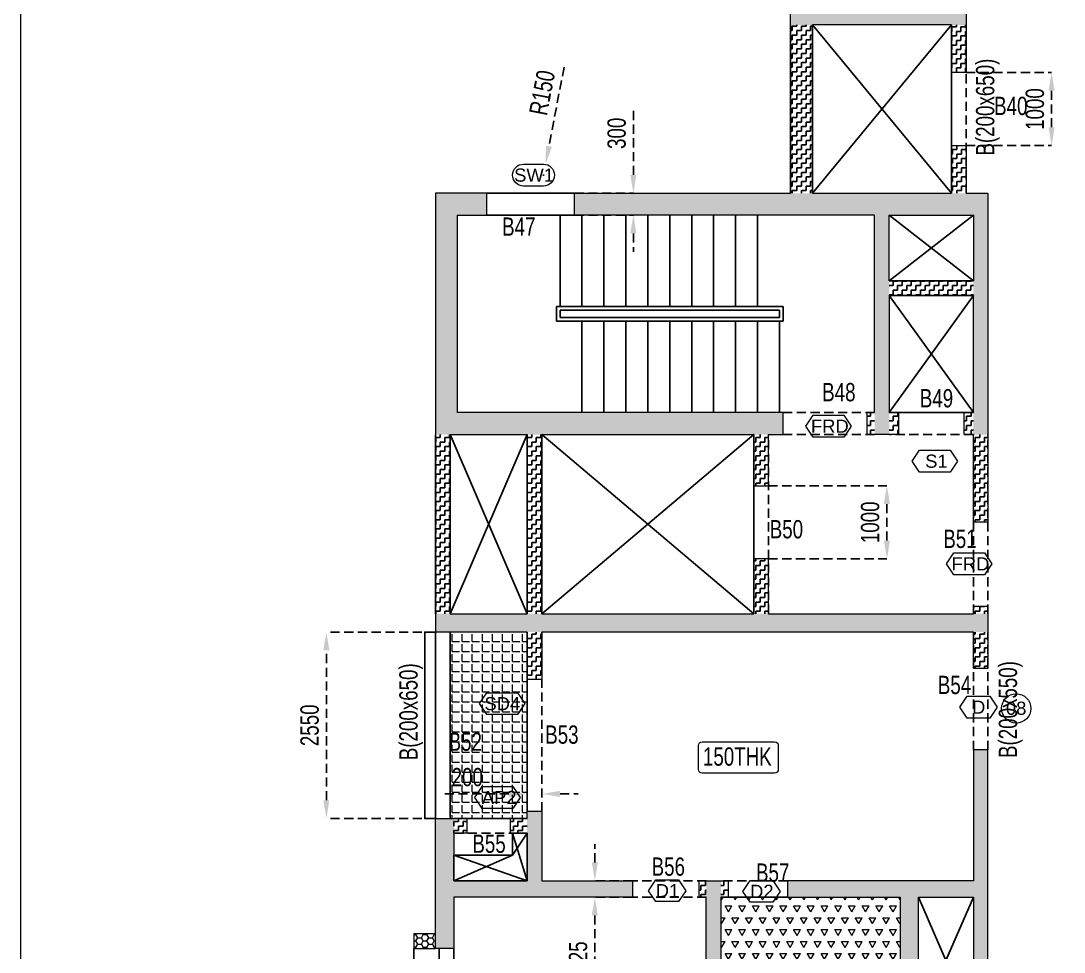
# Model space of a CAD drawing. Header units: millimetres. Extents: x 17 to 40023, y 104 to 56685.
# Drawn here: x 17 to 14278, y 29027 to 41758 of the extents above; entities that cross this region are included whole.
import ezdxf
from ezdxf.enums import TextEntityAlignment as Align

# ---------------------------------------------------------------- set-up
doc = ezdxf.new("R2010")
doc.units = ezdxf.units.MM
doc.linetypes.add('HIDDEN', pattern=[0.375, 0.25, -0.125])
for name, color, linetype, lineweight in [('A-OPNG-DOOR-TAGS', 8, 'Continuous', 15), ('A-OPNG-WNDW-TAGS', 8, 'Continuous', 15), ("S-BEAM NO'S", 2, 'Continuous', 20), ('S-GENERAL', 252, 'Continuous', 20), ('S-HATCH', 8, 'Continuous', 20), ('s-text', 20, 'Continuous', 13), ('S-WALL', 100, 'Continuous', 20)]:
    doc.layers.add(name, color=color, linetype=linetype, lineweight=lineweight)
for name, color, linetype in [('A-STAIRCASE', 8, 'Continuous'), ('RAILING', 6, 'Continuous'), ('S-BEAM', 4, 'HIDDEN'), ('S-BEAM 1', 6, 'Continuous'), ('S-CUTOUT', 25, 'Continuous'), ('S-WALL HATCH', 251, 'Continuous')]:
    doc.layers.add(name, color=color, linetype=linetype)
doc.styles.add('Dim.s & Anno.(Misc.)', font='ARIALN.TTF')
doc.styles.add('SOBHA', font='swisscl.ttf')
doc.styles.add('SOBHA SMALL', font='arial.ttf', dxfattribs={"height": 100})
doc.dimstyles.new('S-100-2', dxfattribs={"dimscale": 100, "dimtxt": 2.5, "dimasz": 2.5, "dimexe": 0, "dimexo": 0, "dimgap": 1, "dimtad": 1, "dimdec": 0, "dimzin": 0, "dimdsep": 46, "dimtxsty": 'SOBHA', "dimcen": 0.0895, "dimclrd": 8, "dimclre": 8, "dimclrt": 2, "dimadec": 0, "dimazin": 0, "dimtfac": 1, "dimtdec": 0, "dimtofl": 0, "dimtmove": 0, "dimatfit": 3, "dimfxl": 0.18, "dimtolj": 1, "dimtzin": 0, "dimlwd": -1, "dimlwe": -1, "dimarcsym": 1})
pattern_1 = [(0, (0, 0), (62.5, 62.5), [62.5, -62.5]), (90, (62.5, 0), (-62.5, 62.5), [62.5, -62.5])]

# ---------------------------------------------------------------- blocks, each defined once
blk = doc.blocks.new('WING 05 TYP WALLS')
at = {"layer": 'S-WALL HATCH', "ltscale": 7.5, "transparency": 33554687}
h = blk.add_hatch(color=251, dxfattribs=at)
h.dxf.hatch_style = 1
h.paths.add_polyline_path([(-602432, -51698), (-600532, -51698), (-600332, -51698), (-600032, -51698), (-600032, -51398), (-600232, -51398), (-602732, -51398), (-602732, -52448), (-602732, -52648), (-602732, -54298), (-602432, -54298), (-600532, -54298), (-600332, -54298), (-600332, -53998), (-600532, -53998), (-602432, -53998)])
h = blk.add_hatch(dxfattribs=at)
h.set_pattern_fill('ZIGZAG', color=251, scale=500)
h.set_pattern_definition([(0, (-602881.83, -54947.9), (62.5, 62.5), [62.5, -62.5]), (90, (-602819.33, -54947.9), (-62.5, 62.5), [62.5, -62.5])])
h.paths.add_polyline_path([(-600332, -54298), (-600532, -54298), (-600532, -54948), (-600332, -54948)])
h.paths.add_polyline_path([(-600332, -53348), (-600532, -53348), (-600532, -53998), (-600332, -53998)])
h.paths.add_polyline_path([(-602732, -52448), (-602882, -52448), (-602882, -52648), (-602732, -52648)])
h.paths.add_polyline_path([(-600332, -51698), (-600532, -51698), (-600532, -52348), (-600332, -52348)])
h = blk.add_hatch(dxfattribs=at)
h.set_pattern_fill('ZIGZAG', color=251, scale=500)
h.set_pattern_definition(pattern_1)
h.paths.add_polyline_path([(-602432, -54298), (-602732, -54298), (-602732, -56598), (-602432, -56598)])
h = blk.add_hatch(dxfattribs=at)
h.set_pattern_fill('ZIGZAG', color=251, scale=500)
h.set_pattern_definition(pattern_1)
h.paths.add_polyline_path([(-600332, -55948), (-600532, -55948), (-600532, -56598), (-600332, -56598)])
h = blk.add_hatch(color=251, dxfattribs=at)
h.dxf.hatch_style = 1
h.paths.add_polyline_path([(-602832, -59598), (-607282, -59598), (-607282, -56898), (-606882, -56898), (-606882, -56598), (-607582, -56598), (-607582, -59898), (-607382, -59898), (-607382, -59898), (-606332, -59898), (-606132, -59898), (-603232, -59898), (-603032, -59898), (-602832, -59898)])
h = blk.add_hatch(color=251, dxfattribs=at)
h.dxf.hatch_style = 1
h.paths.add_polyline_path([(-600032, -56598), (-600332, -56598), (-600532, -56598), (-602432, -56598), (-602732, -56598), (-605682, -56598), (-605682, -56898), (-601582, -56898), (-601582, -59598), (-601582, -59898), (-601382, -59898), (-601382, -59598), (-601382, -57998), (-601382, -57798), (-601382, -56898), (-600232, -56898), (-600232, -57798), (-600232, -57998), (-600232, -59598), (-600232, -59898), (-600032, -59898)])
h = blk.add_hatch(dxfattribs=at)
h.set_pattern_fill('ZIGZAG', color=251, scale=500)
h.set_pattern_definition([(0, (105314.17, -1923.17), (62.5, 62.5), [62.5, -62.5]), (90, (105376.67, -1923.17), (-62.5, 62.5), [62.5, -62.5])])
h.paths.add_polyline_path([(-600232, -57798), (-601382, -57798), (-601382, -57998), (-600232, -57998)], flags=17)
h = blk.add_hatch(dxfattribs=at)
h.set_pattern_fill('ZIGZAG', color=251, scale=500)
h.set_pattern_definition([(0, (-601681.83, -59897.9), (62.5, 62.5), [62.5, -62.5]), (90, (-601619.33, -59897.9), (-62.5, 62.5), [62.5, -62.5])])
h.paths.add_polyline_path([(-601257, -59598), (-601382, -59598), (-601382, -59898), (-601257, -59898)])
h.paths.add_polyline_path([(-601582, -59598), (-601682, -59598), (-601682, -59898), (-601582, -59898)])
h.paths.add_polyline_path([(-600232, -59598), (-600357, -59598), (-600357, -59898), (-600232, -59898)])
h = blk.add_hatch(dxfattribs=at)
h.set_pattern_fill('ZIGZAG', color=251, scale=500)
h.set_pattern_definition(pattern_1)
h.paths.add_polyline_path([(-607382, -59898), (-607582, -59898), (-607582, -62348), (-607382, -62348)])
h = blk.add_hatch(dxfattribs=at)
h.set_pattern_fill('ZIGZAG', color=251, scale=500)
h.set_pattern_definition(pattern_1)
h.paths.add_polyline_path([(-606132, -59898), (-606332, -59898), (-606332, -62348), (-606132, -62348)])
h = blk.add_hatch(dxfattribs=at)
h.set_pattern_fill('ZIGZAG', color=251, scale=500)
h.set_pattern_definition(pattern_1)
h.paths.add_polyline_path([(-603032, -59898), (-603232, -59898), (-603232, -60598), (-603032, -60598)])
h = blk.add_hatch(dxfattribs=at)
h.set_pattern_fill('ZIGZAG', color=251, scale=500)
h.set_pattern_definition(pattern_1)
h.paths.add_polyline_path([(-600032, -59898), (-600232, -59898), (-600232, -61098), (-600032, -61098)])
h = blk.add_hatch(dxfattribs=at)
h.set_pattern_fill('ZIGZAG', color=251, scale=500)
h.set_pattern_definition(pattern_1)
h.paths.add_polyline_path([(-603032, -61598), (-603232, -61598), (-603232, -62348), (-603032, -62348)])
h = blk.add_hatch(dxfattribs=at)
h.set_pattern_fill('ZIGZAG', color=251, scale=500)
h.set_pattern_definition(pattern_1)
h.paths.add_polyline_path([(-600032, -62248), (-600232, -62248), (-600232, -62348), (-600032, -62348)])
h = blk.add_hatch(color=251, dxfattribs=at)
h.dxf.hatch_style = 1
h.paths.add_polyline_path([(-600032, -62348), (-600232, -62348), (-603032, -62348), (-603232, -62348), (-606132, -62348), (-606332, -62348), (-607382, -62348), (-607582, -62348), (-607582, -62598), (-606332, -62598), (-606132, -62598), (-600232, -62598), (-600032, -62598)])
h = blk.add_hatch(dxfattribs=at)
h.set_pattern_fill('ZIGZAG', color=251, scale=500)
h.set_pattern_definition(pattern_1)
h.paths.add_polyline_path([(-606132, -62598), (-606332, -62598), (-606332, -63248), (-606132, -63248)])
h = blk.add_hatch(dxfattribs=at)
h.set_pattern_fill('ZIGZAG', color=251, scale=500)
h.set_pattern_definition(pattern_1)
h.paths.add_polyline_path([(-600032, -62598), (-600232, -62598), (-600232, -63098), (-600032, -63098)])
h = blk.add_hatch(color=251, dxfattribs=at)
h.dxf.hatch_style = 1
h.paths.add_polyline_path([(-600032, -67848), (-600232, -67848), (-600232, -67948), (-600982, -67948), (-600982, -66223), (-600232, -66223), (-600232, -67098), (-600032, -67098), (-600032, -65998), (-600032, -64208), (-600232, -64208), (-600232, -65998), (-601232, -65998), (-602772, -65998), (-602772, -66223), (-601232, -66223), (-601232, -66248), (-601232, -67823), (-602257, -67823), (-602257, -68023), (-601232, -68023), (-601232, -69698), (-602207, -69698), (-602207, -69948), (-601232, -69948), (-600982, -69948), (-600232, -69948), (-600232, -70173), (-600032, -70173), (-600032, -69323), (-600232, -69323), (-600232, -69723), (-600982, -69723), (-600982, -68148), (-600232, -68148), (-600232, -68573), (-600032, -68573)])
h = blk.add_hatch(color=251, dxfattribs=at)
h.dxf.hatch_style = 1
h.paths.add_polyline_path([(-604892, -65998), (-606132, -65998), (-606132, -65048), (-606332, -65048), (-606332, -65148), (-606332, -65348), (-606332, -65998), (-607332, -65998), (-607332, -65348), (-607332, -65148), (-607582, -65148), (-607582, -65998), (-607582, -66223), (-607582, -66923), (-607332, -66923), (-607332, -66223), (-604892, -66223)])
h = blk.add_hatch(dxfattribs=at)
h.set_pattern_fill('ZIGZAG', color=251, scale=500)
h.set_pattern_definition(pattern_1)
h.paths.add_polyline_path([(-607157, -65148), (-607332, -65148), (-607332, -65348), (-607157, -65348)], flags=17)
h = blk.add_hatch(dxfattribs=at)
h.set_pattern_fill('ZIGZAG', color=251, scale=500)
h.set_pattern_definition(pattern_1)
h.paths.add_polyline_path([(-606332, -65148), (-606557, -65148), (-606557, -65348), (-606332, -65348)], flags=17)
h = blk.add_hatch(color=251, dxfattribs=at)
h.dxf.hatch_style = 1
h.paths.add_polyline_path([(-602957, -69698), (-603682, -69698), (-603682, -68023), (-602907, -68023), (-602907, -67823), (-603682, -67823), (-603682, -66223), (-603682, -65998), (-603882, -65998), (-603882, -66223), (-603882, -69698), (-607332, -69698), (-607332, -69023), (-607582, -69023), (-607582, -69698), (-607582, -69948), (-603682, -69948), (-602957, -69948)])
h = blk.add_hatch(dxfattribs=at)
h.set_pattern_fill('ZIGZAG', color=251, scale=500)
h.set_pattern_definition(pattern_1)
h.paths.add_polyline_path([(-603882, -65998), (-603982, -65998), (-603982, -66223), (-603882, -66223)], flags=17)
h = blk.add_hatch(dxfattribs=at)
h.set_pattern_fill('ZIGZAG', color=251, scale=500)
h.set_pattern_definition(pattern_1)
h.paths.add_polyline_path([(-603582, -65998), (-603682, -65998), (-603682, -66223), (-603582, -66223)], flags=17)
at = {"layer": 'S-WALL'}
for p, q in [((-607582, -56598), (-607582, -62598)), ((-606882, -56598), (-607582, -56598)), ((-606882, -56898), (-606882, -56598)), ((-607282, -56898), (-606882, -56898)), ((-607282, -59598), (-607282, -56898)), ((-602832, -59598), (-607282, -59598)), ((-602832, -59898), (-602832, -59598)), ((-607382, -62348), (-607382, -59898)), ((-607382, -59898), (-606332, -59898)), ((-606332, -59898), (-606332, -62348)), ((-606132, -62348), (-606132, -59898)), ((-606132, -59898), (-603232, -59898)), ((-603232, -59898), (-603232, -60598)), ((-603032, -60598), (-603032, -59898)), ((-603032, -59898), (-602832, -59898)), ((-603232, -60598), (-603032, -60598)), ((-603032, -61598), (-603232, -61598)), ((-603232, -61598), (-603232, -62348)), ((-603032, -62348), (-603032, -61598)), ((-600032, -62248), (-600232, -62248)), ((-600232, -62248), (-600232, -62348)), ((-600032, -62348), (-600032, -62248)), ((-607382, -62348), (-606332, -62348)), ((-606132, -62348), (-603232, -62348)), ((-603032, -62348), (-600232, -62348)), ((-600032, -62348), (-600032, -62598)), ((-606332, -62598), (-607582, -62598)), ((-606332, -63248), (-606332, -62598)), ((-600232, -62598), (-606132, -62598)), ((-606132, -62598), (-606132, -63248)), ((-600232, -63098), (-600232, -62598)), ((-600032, -62598), (-600032, -63098)), ((-600032, -63098), (-600232, -63098)), ((-606132, -63248), (-606332, -63248))]:
    blk.add_line(p, q, dxfattribs=at)
for points in [[(-600332, -53348), (-600332, -54948), (-600532, -54948), (-600532, -54298), (-602432, -54298), (-602432, -56598), (-600532, -56598), (-600532, -55948), (-600332, -55948), (-600332, -56598), (-600032, -56598), (-600032, -61098), (-600232, -61098), (-600232, -59898), (-600357, -59898), (-600357, -59598), (-600232, -59598), (-600232, -57998), (-601382, -57998), (-601382, -59598), (-601257, -59598), (-601257, -59898), (-601682, -59898), (-601682, -59598), (-601582, -59598), (-601582, -56898), (-605682, -56898), (-605682, -56598), (-602732, -56598), (-602732, -52648)], [(-600982, -67948), (-600982, -66223), (-600232, -66223), (-600232, -67098)], [(-600032, -67098), (-600032, -65998), (-600032, -64208), (-600232, -64208), (-600232, -65998), (-601232, -65998), (-602772, -65998), (-602772, -66223), (-601232, -66223), (-601232, -66248), (-601232, -67823)]]:
    blk.add_lwpolyline(points, dxfattribs=at)
for points in [[(-600232, -56898), (-600232, -57798), (-601382, -57798), (-601382, -56898)], [(-604892, -66223), (-607332, -66223), (-607332, -66923), (-607582, -66923), (-607582, -66223), (-607582, -65998), (-607582, -65148), (-607157, -65148), (-607157, -65348), (-607332, -65348), (-607332, -65998), (-606332, -65998), (-606332, -65348), (-606557, -65348), (-606557, -65148), (-606332, -65148), (-606332, -65048), (-606132, -65048), (-606132, -65998), (-604892, -65998)], [(-602907, -67823), (-602907, -68023), (-603682, -68023), (-603682, -69698), (-602957, -69698), (-602957, -69948), (-603682, -69948), (-607582, -69948), (-607582, -69698), (-607582, -69023), (-607332, -69023), (-607332, -69698), (-603882, -69698), (-603882, -66223), (-603982, -66223), (-603982, -65998), (-603682, -65998), (-603582, -65998), (-603582, -66223), (-603682, -66223), (-603682, -66223), (-603682, -67823)]]:
    blk.add_lwpolyline(points, close=True, dxfattribs=at)
blk = doc.blocks.new('rer')
at = {"layer": 'S-HATCH', "ltscale": 7.5}
h = blk.add_hatch(dxfattribs=at)
h.set_pattern_fill('ANGLE', color=8, scale=500)
h.set_pattern_definition([(0, (0, 0), (0, 137.5), [100, -37.5]), (90, (0, 0), (-137.5, 8e-15), [100, -37.5])])
h.paths.add_polyline_path([(-606332, -62598), (-607382, -62598), (-607382, -65148), (-606332, -65148)])
h = blk.add_hatch(dxfattribs=at)
h.set_pattern_fill('TRIANG', color=8, scale=500)
h.set_pattern_definition([(60, (105314.17, -1923.17), (-93.75, 162.379763), [93.75, -93.75]), (120, (105314.17, -1923.17), (-187.5, 1e-07), [93.75, -93.75]), (0, (105267.3, -1841.98), (93.75, 162.379763), [93.75, -93.75])])
h.paths.add_polyline_path([(-603682, -67823), (-601232, -67823), (-601232, -66223), (-603682, -66223)])
at = {"layer": 'S-HATCH', "linetype": 'Continuous', "ltscale": 500, "transparency": 33554687}
h = blk.add_hatch(dxfattribs=at)
h.set_pattern_fill('HONEY', color=25, scale=400)
h.set_pattern_definition([(0, (-597856.83, -91847.9), (75, 43.30127), [50, -100]), (120, (-597856.83, -91847.9), (-75, 43.30127), [50, -100]), (60, (-597856.83, -91847.9), (2e-14, 86.60254), [-100, 50])])
h.paths.add_polyline_path([(-607582, -69023), (-607882, -69023), (-607882, -69223), (-607582, -69223)])
h.paths.add_polyline_path([(-607582, -66723), (-607882, -66723), (-607882, -66923), (-607582, -66923)])
at = {"layer": 'A-STAIRCASE', "color": 252, "ltscale": 200}
for p, q in [((-605882, -58148), (-605882, -56898)), ((-605582, -58148), (-605582, -56898)), ((-605282, -58148), (-605282, -56898)), ((-604982, -58148), (-604982, -56898)), ((-604682, -58148), (-604682, -56898)), ((-604382, -58148), (-604382, -56898)), ((-604082, -58148), (-604082, -56898)), ((-603782, -58148), (-603782, -56898)), ((-603482, -58148), (-603482, -56898)), ((-603182, -58148), (-603182, -56898)), ((-605582, -58348), (-605582, -59598)), ((-605282, -58348), (-605282, -59598)), ((-604982, -58348), (-604982, -59598)), ((-604682, -58348), (-604682, -59598)), ((-604382, -58348), (-604382, -59598)), ((-604082, -58348), (-604082, -59598)), ((-603782, -58348), (-603782, -59598)), ((-603482, -58348), (-603482, -59598)), ((-603182, -58348), (-603182, -59598)), ((-602882, -58348), (-602882, -59598))]:
    blk.add_line(p, q, dxfattribs=at)
at = {"layer": 'RAILING', "color": 252, "ltscale": 200}
for p, q in [((-605932, -58348, 0), (-605932, -58148, 0)), ((-605932, -58148, 0), (-602832, -58148, 0)), ((-602832, -58148, 0), (-602832, -58348, 0)), ((-605882, -58298, 0), (-605882, -58198, 0)), ((-605882, -58198, 0), (-602882, -58198, 0)), ((-602882, -58298, 0), (-605882, -58298, 0)), ((-602882, -58198, 0), (-602882, -58298, 0)), ((-602832, -58348, 0), (-605932, -58348, 0))]:
    blk.add_line(p, q, dxfattribs=at)
at = {"layer": 'S-BEAM', "ltscale": 500}
for p, q in [((-600332, -56598), (-600332, -54298)), ((-601582, -59598), (-602832, -59598)), ((-603032, -62348), (-603032, -59898)), ((-601582, -59898), (-602832, -59898)), ((-600232, -59898), (-601382, -59898)), ((-600232, -62348), (-600232, -59898)), ((-600032, -62348), (-600032, -59898)), ((-606132, -65048), (-606132, -62598)), ((-600232, -64208), (-600232, -62598)), ((-600032, -64208), (-600032, -62598)), ((-607332, -65348), (-606332, -65348)), ((-603882, -65998), (-604892, -65998)), ((-602772, -65998), (-603682, -65998)), ((-603882, -66223), (-604892, -66223))]:
    blk.add_line(p, q, dxfattribs=at)
at = {"layer": 'S-BEAM 1', "color": 1}
for p, q in [((-602732, -54298), (-602732, -56598)), ((-602432, -54298), (-602432, -56598)), ((-600532, -56598), (-600532, -54298)), ((-605682, -56598), (-606882, -56598)), ((-605682, -56898), (-606882, -56898)), ((-600232, -57798), (-601382, -57798)), ((-600232, -57998), (-601382, -57998)), ((-600232, -59598), (-601382, -59598)), ((-607582, -62348), (-607582, -59898)), ((-607382, -62348), (-607382, -59898)), ((-606332, -62348), (-606332, -59898)), ((-606132, -62348), (-606132, -59898)), ((-603232, -62348), (-603232, -59898)), ((-607582, -65148), (-607582, -62598)), ((-607382, -65148), (-607382, -62598)), ((-606332, -65048), (-606332, -62598)), ((-607332, -65148), (-606332, -65148)), ((-602772, -66223), (-603682, -66223)), ((-607882, -69023), (-607882, -66923)), ((-607532, -69023), (-607532, -66923)), ((-607332, -69023), (-607332, -66923))]:
    blk.add_line(p, q, dxfattribs=at)
blk.add_lwpolyline([(-607582, -65148), (-607732, -65148), (-607732, -62598), (-607582, -62598)], dxfattribs=at)
blk.add_lwpolyline([(-607332, -65998), (-607332, -65648), (-606532, -65648), (-606532, -65348), (-606332, -65348), (-606332, -65998)], close=True, dxfattribs=at)
at = {"layer": 'S-CUTOUT', "color": 35}
for p, q in [((-602432, -54298), (-600532, -56598)), ((-600532, -54298), (-602432, -56598)), ((-601382, -56898), (-600232, -57798)), ((-600232, -56898), (-601382, -57798)), ((-600232, -57998), (-601382, -59598)), ((-601382, -57998), (-600232, -59598)), ((-606332, -59898), (-607382, -62348)), ((-607382, -59898), (-606332, -62348)), ((-603232, -59898), (-606132, -62348)), ((-606132, -59898), (-603232, -62348)), ((-606532, -65648), (-606332, -65348)), ((-606532, -65348), (-606332, -65998)), ((-606532, -65648), (-607332, -65998)), ((-607332, -65648), (-606332, -65998)), ((-600232, -66223), (-600982, -67948)), ((-600982, -66223), (-600232, -67948))]:
    blk.add_line(p, q, dxfattribs=at)
at = {"layer": 'S-WALL'}
blk.add_lwpolyline([(-607582, -66723), (-607882, -66723), (-607882, -66923), (-607582, -66923)], close=True, dxfattribs=at)
blk = doc.blocks.new('TAGS W5')
at = {"layer": 'A-OPNG-DOOR-TAGS'}
for points in [[(22712, -20464), (22292, -20464), (22192, -20314), (22292, -20164), (22712, -20164), (22812, -20314)], [(24168, -20943), (23749, -20943), (23649, -20793), (23749, -20643), (24168, -20643), (24268, -20793)], [(24634, -22347), (24215, -22347), (24115, -22197), (24215, -22047), (24634, -22047), (24734, -22197)], [(18253, -24258), (17834, -24258), (17734, -24108), (17834, -23958), (18253, -23958), (18353, -24108)], [(24708, -24306), (24397, -24306), (24297, -24156), (24397, -24006), (24708, -24006), (24808, -24156)], [(20453, -26815), (20142, -26815), (20042, -26665), (20142, -26515), (20453, -26515), (20553, -26665)], [(21744, -26824), (21432, -26824), (21332, -26674), (21432, -26524), (21744, -26524), (21844, -26674)]]:
    blk.add_lwpolyline(points, close=True, dxfattribs=at)
at = {"layer": 'A-OPNG-DOOR-TAGS', "elevation": 0}
blk.add_lwpolyline([(18190, -25541), (17771, -25541), (17671, -25391), (17771, -25241), (18190, -25241), (18290, -25391)], close=True, dxfattribs=at)
at = {"layer": 'A-OPNG-DOOR-TAGS'}
blk.add_circle((25070, -24173), 200, dxfattribs=at)
at = {"layer": 'A-OPNG-WNDW-TAGS'}
blk.add_lwpolyline([(18607, -17032), (18335, -17032, -1), (18335, -16732), (18607, -16732, -1)], format="xyb", close=True, dxfattribs=at)
at = {"layer": 'A-OPNG-DOOR-TAGS', "style": 'SOBHA SMALL'}
for s, p in [('SW1', (18479, -16882)), ('FRD', (22522, -20314, 0)), ('S1', (23979, -20793, 0)), ('FRD', (24444, -22197, 0)), ('SD4', (18045, -24108, 0)), ('D', (24557, -24156)), ('08', (25069, -24171)), ('AP2', (18001, -25391, 0)), ('D1', (20302, -26665)), ('D2', (21592, -26674))]:
    blk.add_text(s, height=180, dxfattribs=at).set_placement(p, align=Align.MIDDLE_CENTER)
blk = doc.blocks.new('*D115')
at = {"layer": 'Defpoints', "color": 0, "linetype": 'Continuous', "ltscale": 500, "transparency": 16777216}
for p in [(7189, 39798), (7161, 39650)]:
    blk.add_point(p, dxfattribs=at)
at = {"layer": 'S-BEAM', "color": 8, "ltscale": 500, "transparency": 16777216}
blk.add_line((7442, 41127), (7236, 40043), dxfattribs=at)
at = {"layer": 'S-BEAM', "color": 8, "linetype": 'Continuous', "ltscale": 500, "transparency": 16777216}
for p, q in [((7152, 39650), (7170, 39650)), ((7161, 39641), (7161, 39659))]:
    blk.add_line(p, q, dxfattribs=at)
blk.add_solid([(7195, 40051), (7276, 40035), (7189, 39798)], dxfattribs=at)
at = {"layer": 'S-BEAM', "color": 2, "linetype": 'Continuous', "ltscale": 500, "transparency": 16777216, "insert": (7143, 40776), "char_height": 250, "attachment_point": 5, "rotation": 79.1918, "style": 'SOBHA'}
blk.add_mtext('\\A1;R150', dxfattribs=at)
blk = doc.blocks.new('*D127')
at = {"layer": 'Defpoints', "color": 0, "linetype": 'Continuous', "ltscale": 500, "transparency": 16777216}
for p in [(12937, 41053), (12937, 40053), (14107, 40053)]:
    blk.add_point(p, dxfattribs=at)
at = {"layer": 'S-BEAM', "color": 8, "ltscale": 500, "transparency": 16777216}
for p, q in [((12937, 41053), (14107, 41053)), ((14107, 40803), (14107, 40303)), ((12937, 40053), (14107, 40053))]:
    blk.add_line(p, q, dxfattribs=at)
at = {"layer": 'S-BEAM', "color": 8, "linetype": 'Continuous', "ltscale": 500, "transparency": 16777216}
for points in [[(14065, 40803), (14148, 40803), (14107, 41053)], [(14065, 40303), (14148, 40303), (14107, 40053)]]:
    blk.add_solid(points, dxfattribs=at)
at = {"layer": 'S-BEAM', "color": 2, "linetype": 'Continuous', "ltscale": 500, "transparency": 16777216, "insert": (13879, 40553), "char_height": 250, "attachment_point": 5, "rotation": 90, "style": 'SOBHA'}
blk.add_mtext('\\A1;1000', dxfattribs=at)
blk = doc.blocks.new('*D167')
at = {"layer": 'Defpoints', "color": 0, "linetype": 'Continuous', "ltscale": 500, "transparency": 16777216}
for p in [(10237, 35403), (11855, 35403), (10237, 34403)]:
    blk.add_point(p, dxfattribs=at)
at = {"layer": 'S-BEAM', "color": 8, "ltscale": 500, "transparency": 16777216}
for p, q in [((10237, 35403), (11855, 35403)), ((11855, 34653), (11855, 35153)), ((10237, 34403), (11855, 34403))]:
    blk.add_line(p, q, dxfattribs=at)
at = {"layer": 'S-BEAM', "color": 8, "linetype": 'Continuous', "ltscale": 500, "transparency": 16777216}
for points in [[(11814, 35153), (11897, 35153), (11855, 35403)], [(11814, 34653), (11897, 34653), (11855, 34403)]]:
    blk.add_solid(points, dxfattribs=at)
at = {"layer": 'S-BEAM', "color": 2, "linetype": 'Continuous', "ltscale": 500, "transparency": 16777216, "insert": (11627, 34903), "char_height": 250, "attachment_point": 5, "rotation": 90, "style": 'SOBHA'}
blk.add_mtext('\\A1;1000', dxfattribs=at)
blk = doc.blocks.new('*D168')
at = {"layer": 'Defpoints', "color": 0, "linetype": 'Continuous', "ltscale": 500, "transparency": 16777216}
for p in [(4193, 33403), (5687, 33403), (5687, 30853)]:
    blk.add_point(p, dxfattribs=at)
at = {"layer": 'S-BEAM', "color": 8, "ltscale": 500, "transparency": 16777216}
for p, q in [((5687, 33403), (4193, 33403)), ((4193, 31103), (4193, 33153)), ((5687, 30853), (4193, 30853))]:
    blk.add_line(p, q, dxfattribs=at)
at = {"layer": 'S-BEAM', "color": 8, "linetype": 'Continuous', "ltscale": 500, "transparency": 16777216}
for points in [[(4151, 33153), (4234, 33153), (4193, 33403)], [(4151, 31103), (4234, 31103), (4193, 30853)]]:
    blk.add_solid(points, dxfattribs=at)
at = {"layer": 'S-BEAM', "color": 2, "linetype": 'Continuous', "ltscale": 500, "transparency": 16777216, "insert": (3965, 32128), "char_height": 250, "attachment_point": 5, "rotation": 90, "style": 'SOBHA'}
blk.add_mtext('\\A1;2550', dxfattribs=at)
blk = doc.blocks.new('*D129')
at = {"layer": 'Defpoints', "color": 0, "linetype": 'Continuous', "ltscale": 500, "transparency": 16777216}
for p in [(7587, 39403), (8390, 39403), (7587, 39103)]:
    blk.add_point(p, dxfattribs=at)
at = {"layer": 'S-BEAM', "color": 8, "ltscale": 500, "transparency": 16777216}
for p, q in [((8390, 39653), (8390, 40540)), ((7587, 39403), (8390, 39403)), ((7587, 39103), (8390, 39103)), ((8390, 38853), (8390, 38603))]:
    blk.add_line(p, q, dxfattribs=at)
at = {"layer": 'S-BEAM', "color": 8, "linetype": 'Continuous', "ltscale": 500, "transparency": 16777216}
for points in [[(8348, 39653), (8431, 39653), (8390, 39403)], [(8348, 38853), (8431, 38853), (8390, 39103)]]:
    blk.add_solid(points, dxfattribs=at)
at = {"layer": 'S-BEAM', "color": 2, "linetype": 'Continuous', "ltscale": 500, "transparency": 16777216, "insert": (8162, 40221), "char_height": 250, "attachment_point": 5, "rotation": 90, "style": 'SOBHA'}
blk.add_mtext('\\A1;300', dxfattribs=at)
blk = doc.blocks.new('*D130')
at = {"layer": 'Defpoints', "color": 0, "linetype": 'Continuous', "ltscale": 500, "transparency": 16777216}
for p in [(6937, 31190), (6937, 30953), (7137, 30953)]:
    blk.add_point(p, dxfattribs=at)
at = {"layer": 'S-BEAM', "color": 8, "ltscale": 500, "transparency": 16777216}
for p, q in [((6687, 31190), (5800, 31190)), ((6937, 30953), (6937, 31190)), ((7137, 30953), (7137, 31190)), ((7387, 31190), (7637, 31190))]:
    blk.add_line(p, q, dxfattribs=at)
at = {"layer": 'S-BEAM', "color": 8, "linetype": 'Continuous', "ltscale": 500, "transparency": 16777216}
for points in [[(6687, 31231), (6687, 31148), (6937, 31190)], [(7387, 31231), (7387, 31148), (7137, 31190)]]:
    blk.add_solid(points, dxfattribs=at)
at = {"layer": 'S-BEAM', "color": 2, "linetype": 'Continuous', "ltscale": 500, "transparency": 16777216, "insert": (6119, 31418), "char_height": 250, "attachment_point": 5, "style": 'SOBHA'}
blk.add_mtext('\\A1;200', dxfattribs=at)
blk = doc.blocks.new('*D131')
at = {"layer": 'Defpoints', "color": 0, "linetype": 'Continuous', "ltscale": 500, "transparency": 16777216}
for p in [(8377, 30003), (7863, 29778), (8377, 29778)]:
    blk.add_point(p, dxfattribs=at)
at = {"layer": 'S-BEAM', "color": 8, "ltscale": 500, "transparency": 16777216}
for p, q in [((7863, 30253), (7863, 30503)), ((8377, 30003), (7863, 30003)), ((8377, 29778), (7863, 29778)), ((7863, 29528), (7863, 28642))]:
    blk.add_line(p, q, dxfattribs=at)
at = {"layer": 'S-BEAM', "color": 8, "linetype": 'Continuous', "ltscale": 500, "transparency": 16777216}
for points in [[(7821, 30253), (7904, 30253), (7863, 30003)], [(7821, 29528), (7904, 29528), (7863, 29778)]]:
    blk.add_solid(points, dxfattribs=at)
at = {"layer": 'S-BEAM', "color": 2, "linetype": 'Continuous', "ltscale": 500, "transparency": 16777216, "insert": (7635, 28960), "char_height": 250, "attachment_point": 5, "rotation": 90, "style": 'SOBHA'}
blk.add_mtext('\\A1;225', dxfattribs=at)

msp = doc.modelspace()

# ---------------------------------------------------------------- linework, layer by layer
at = {"layer": 'S-GENERAL', "color": 252, "ltscale": 7.5}
msp.add_lwpolyline([(16.9, 56685.1), (40023.4, 56685.1), (40023.4, 104.4), (16.9, 104.4)], close=True, dxfattribs=at)
at = {"layer": 'S-GENERAL', "color": 160}
msp.add_lwpolyline([(9330.3, 31902.9), (10320.9, 31902.9, -0.4142136), (10370.9, 31852.9), (10370.9, 31524.1, -0.4142136), (10320.9, 31474.1), (9330.3, 31474.1, -0.4142136), (9280.3, 31524.1), (9280.3, 31852.9, -0.4142136)], format="xyb", close=True, dxfattribs=at)

# ---------------------------------------------------------------- block references
at = {"layer": 'A-OPNG-DOOR-TAGS', "color": 2}
msp.add_blockref('TAGS W5', (-11446.5, 56531.8), dxfattribs=at)
at = {"layer": 'S-BEAM', "color": 1, "linetype": 'Continuous'}
msp.add_blockref('rer', (613268.9, 96000.7), dxfattribs=at)
at = {"layer": 'S-BEAM 1', "color": 1}
msp.add_blockref('WING 05 TYP WALLS', (613268.9, 96000.7), dxfattribs=at)

# ---------------------------------------------------------------- texts
at = {"layer": "S-BEAM NO'S", "color": 3, "linetype": 'Continuous', "style": 'SOBHA'}
for s, p in [('B40', (13320.8, 40470.4)), ('B47', (6595.3, 38820.4)), ('B48', (10970.3, 36557.4)), ('B49', (12305.3, 36474.4)), ('B50', (10253.8, 34683.4)), ('B51', (12626.3, 34552.4)), ('B54', (12551.3, 32554.4)), ('B53', (7184.3, 31875.9)), ('B52', (5863.3, 31778.9)), ('B55', (6188.8, 30384.4)), ('B56', (8639.3, 30070.9)), ('B57', (10066.3, 29988.9))]:
    msp.add_text(s, height=250, dxfattribs=at).set_placement(p)
at = {"layer": "S-BEAM NO'S", "color": 2, "char_height": 250, "width": 3976.363, "attachment_point": 3, "rotation": 90, "style": 'Dim.s & Anno.(Misc.)'}
for s, insert in [('{\\fSwis721 LtCn BT|b0|i0|c0|p34;B(200x650)}', (13073.4, 41241.7, 0)), ('{\\fSwis721 LtCn BT|b0|i0|c0|p34;B(200x650)}', (5190, 32975.7, 0)), ('{\\fSwis721 LtCn BT|b0|i0|c0|p34;B(200x550)}', (13384.4, 33005.6))]:
    msp.add_mtext(s, dxfattribs=dict(at, insert=insert))
at = {"layer": 's-text', "color": 2, "insert": (9340.7, 31825.8, -416), "char_height": 250, "width": 3976.363, "attachment_point": 1, "style": 'Dim.s & Anno.(Misc.)'}
msp.add_mtext('{\\fSwis721 LtCn BT|b0|i0|c0|p34;150THK }', dxfattribs=at)

# ---------------------------------------------------------------- dimensions: what is measured, and where the dimension line sits
at = {"layer": 'S-BEAM', "color": 6, "linetype": 'Continuous', "ltscale": 500}
dim = msp.add_radius_dim(center=(7160.6, 39650.2), mpoint=(7188.7, 39797.5), dimstyle='S-100-2', dxfattribs=at)
dim.commit()
dim.dimension.update_dxf_attribs({"geometry": '*D115', "text_midpoint": (7367.3, 40733.1), "dimtype": 164})
dim = msp.add_aligned_dim(p1=(12937.1, 41052.8), p2=(12937.1, 40052.8), distance=1169.7, dimstyle='S-100-2', dxfattribs=at)
dim.commit()
dim.dimension.update_dxf_attribs({"geometry": '*D127', "text_midpoint": (13878.8, 40552.8)})
for base, p1, p2, picture, middle in [((8389.8, 39402.8), (7587.1, 39102.8), (7587.1, 39402.8), '*D129', (8161.6, 40221.4)), ((11855.3, 35402.8), (10237.1, 34402.8), (10237.1, 35402.8), '*D167', (11627.3, 34902.8)), ((4192.8, 33402.8), (5687.1, 30852.8), (5687.1, 33402.8), '*D168', (3964.8, 32127.8)), ((7862.8, 29777.8), (8377.1, 30002.8), (8377.1, 29777.8), '*D131', (7634.8, 28959.9))]:
    dim = msp.add_linear_dim(base=base, p1=p1, p2=p2, angle=90, dimstyle='S-100-2', dxfattribs=at)
    dim.commit()
    dim.dimension.update_dxf_attribs({"geometry": picture, "text_midpoint": middle})
dim = msp.add_linear_dim(base=(6937.1, 31189.6), p1=(7137.1, 30952.8), p2=(6937.1, 30952.8), dimstyle='S-100-2', dxfattribs=at)
dim.commit()
dim.dimension.update_dxf_attribs({"geometry": '*D130', "text_midpoint": (6118.8, 31417.6)})

doc.saveas('drawing.dxf')
